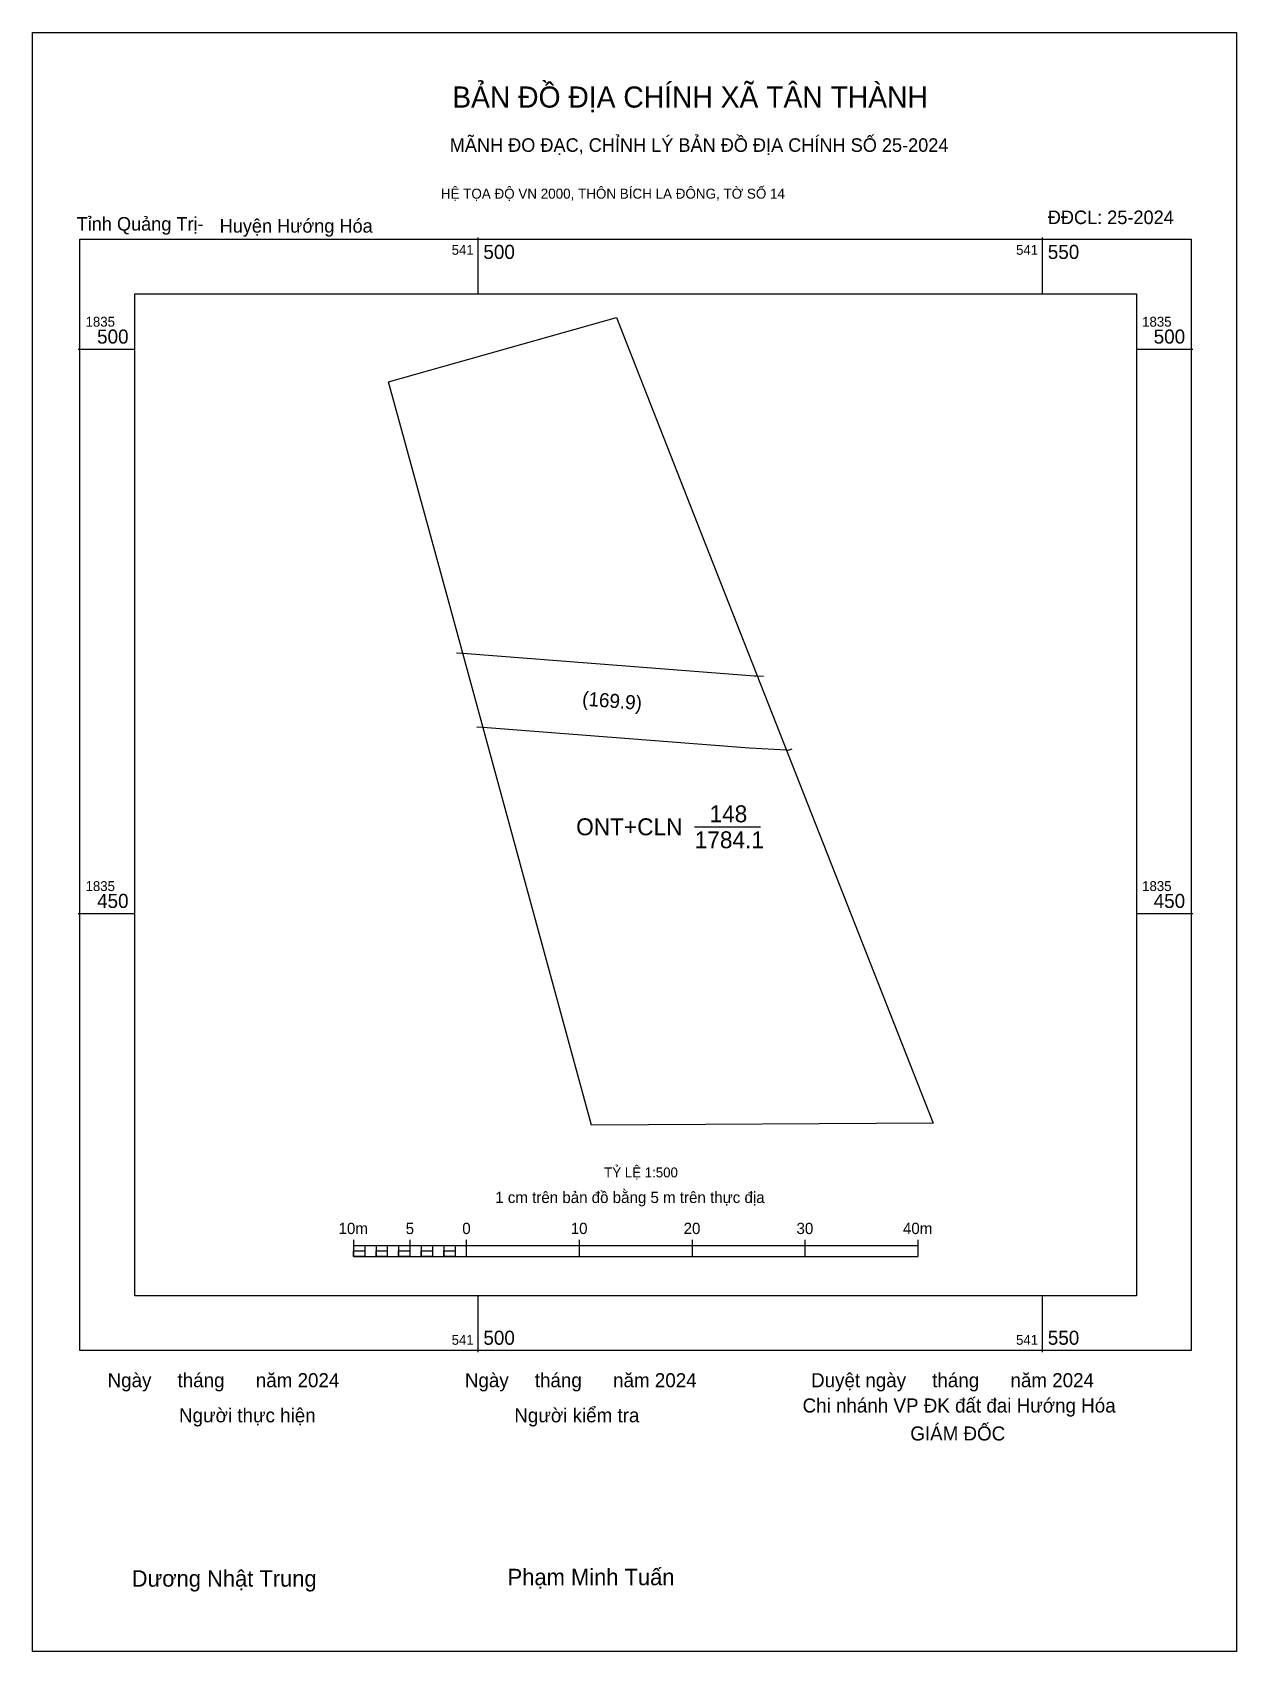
# Model space of a CAD drawing. Extents: x 541461 to 541567, y 1835385 to 1835528.
import ezdxf

# ---------------------------------------------------------------- set-up
doc = ezdxf.new("R2010")
doc.units = 0
for name, color, linetype in [('Level 10', 7, 'Continuous'), ('Level 13', 7, 'Continuous'), ('Level 15', 7, 'Continuous'), ('Level 27', 7, 'Continuous'), ('Level 49', 7, 'Continuous'), ('Level 59', 7, 'Continuous'), ('Level 6', 7, 'Continuous'), ('Level 62', 7, 'Continuous'), ('Level 63', 7, 'Continuous'), ('Level 9', 7, 'Continuous')]:
    doc.layers.add(name, color=color, linetype=linetype)

msp = doc.modelspace()

# ---------------------------------------------------------------- linework, layer by layer
at = {"layer": 'Level 10'}
msp.add_lwpolyline([(541540.36, 1835431.44), (541510.08, 1835431.26), (541497.37, 1835477.82), (541492.11, 1835497.1), (541512.28, 1835502.8), (541519.12, 1835485.41)], close=True, dxfattribs=at)
at = {"layer": 'Level 15'}
msp.add_lwpolyline([(541460.55, 1835528.07), (541567.23, 1835528.07), (541567.23, 1835384.62), (541460.55, 1835384.62)], close=True, dxfattribs=at)
at = {"layer": 'Level 27'}
for p, q in [((541512.28, 1835502.8), (541512.28, 1835502.8)), ((541492.11, 1835497.1), (541492.11, 1835497.1)), ((541510.08, 1835431.26), (541510.08, 1835431.26)), ((541540.36, 1835431.44), (541540.36, 1835431.44))]:
    msp.add_line(p, q, dxfattribs=at)
at = {"layer": 'Level 49'}
msp.add_line((541519.21, 1835457.69), (541525.04, 1835457.69), dxfattribs=at)
at = {"layer": 'Level 59'}
for points in [[(541498.13, 1835473.11), (541498.67, 1835473.07), (541524.53, 1835471.07), (541524.77, 1835471.06), (541525.33, 1835471.03)], [(541499.92, 1835466.56), (541500.46, 1835466.52), (541524.09, 1835464.69), (541527.35, 1835464.5), (541527.5, 1835464.49), (541527.85, 1835464.61)]]:
    msp.add_lwpolyline(points, dxfattribs=at)
at = {"layer": 'Level 62'}
msp.add_lwpolyline([(541469.61, 1835504.9), (541558.36, 1835504.9), (541558.36, 1835416.15), (541469.61, 1835416.15)], close=True, dxfattribs=at)
at = {"layer": 'Level 63'}
for p, q in [((541500, 1835509.9), (541500, 1835504.9)), ((541550, 1835509.9), (541550, 1835504.9)), ((541464.61, 1835500), (541469.61, 1835500)), ((541558.36, 1835500), (541563.36, 1835500)), ((541464.61, 1835450), (541469.61, 1835450)), ((541558.36, 1835450), (541563.36, 1835450)), ((541488.99, 1835421.11), (541488.99, 1835419.61)), ((541493.99, 1835421.11), (541493.99, 1835419.61)), ((541498.99, 1835421.11), (541498.99, 1835419.61)), ((541508.99, 1835421.11), (541508.99, 1835419.61)), ((541518.99, 1835421.11), (541518.99, 1835419.61)), ((541528.99, 1835421.11), (541528.99, 1835419.61)), ((541538.99, 1835421.11), (541538.99, 1835419.61)), ((541488.99, 1835420.61), (541538.99, 1835420.61)), ((541488.99, 1835419.61), (541538.99, 1835419.61)), ((541489.99, 1835420.61), (541489.99, 1835419.61)), ((541490.99, 1835420.61), (541490.99, 1835419.61)), ((541491.99, 1835420.61), (541491.99, 1835419.61)), ((541492.99, 1835420.61), (541492.99, 1835419.61)), ((541493.99, 1835420.61), (541493.99, 1835419.61)), ((541494.99, 1835420.61), (541494.99, 1835419.61)), ((541495.99, 1835420.61), (541495.99, 1835419.61)), ((541496.99, 1835420.61), (541496.99, 1835419.61)), ((541497.99, 1835420.61), (541497.99, 1835419.61)), ((541498.99, 1835420.61), (541498.99, 1835419.61)), ((541500, 1835416.15), (541500, 1835411.15)), ((541550, 1835416.15), (541550, 1835411.15))]:
    msp.add_line(p, q, dxfattribs=at)
for points in [[(541464.76, 1835509.75), (541563.21, 1835509.75), (541563.21, 1835411.3), (541464.76, 1835411.3)], [(541488.99, 1835420.11), (541489.99, 1835420.11), (541489.99, 1835419.61), (541488.99, 1835419.61)], [(541488.99, 1835420.11), (541489.99, 1835420.11), (541489.99, 1835419.61), (541488.99, 1835419.61)], [(541490.99, 1835420.11), (541491.99, 1835420.11), (541491.99, 1835419.61), (541490.99, 1835419.61)], [(541492.99, 1835420.11), (541493.99, 1835420.11), (541493.99, 1835419.61), (541492.99, 1835419.61)], [(541494.99, 1835420.11), (541495.99, 1835420.11), (541495.99, 1835419.61), (541494.99, 1835419.61)], [(541496.99, 1835420.11), (541497.99, 1835420.11), (541497.99, 1835419.61), (541496.99, 1835419.61)]]:
    msp.add_lwpolyline(points, close=True, dxfattribs=at)

# ---------------------------------------------------------------- texts
at = {"layer": 'Level 13'}
for s, p in [('148', (541520.53, 1835458.09)), ('ONT+CLN', (541508.72, 1835456.94)), ('1784.1', (541519.22, 1835455.79))]:
    msp.add_text(s, height=1.5, dxfattribs=at).set_placement(p)
at = {"layer": 'Level 6'}
msp.add_text('TỶ LỆ 1:500', height=0.879, dxfattribs=at).set_placement((541511.2, 1835426.63))
at = {"layer": 'Level 63'}
for s, height, p in [('BẢN ĐỒ ĐỊA CHÍNH XÃ TÂN THÀNH', 1.8718, (541497.74, 1835521.41)), ('MÃNH ĐO ĐẠC, CHỈNH LÝ BẢN ĐỒ ĐỊA CHÍNH SỐ 25-2024', 1.2011, (541497.52, 1835517.49)), ('HỆ TỌA ĐỘ VN 2000, THÔN BÍCH LA ĐÔNG, TỜ SỐ 14', 0.8891, (541496.73, 1835513.34)), ('541', 0.875, (541497.69, 1835508.37)), ('500', 1.25, (541500.5, 1835508)), ('541', 0.875, (541547.69, 1835508.37)), ('550', 1.25, (541550.5, 1835508)), ('1835', 0.875, (541465.26, 1835502)), ('1835', 0.875, (541558.86, 1835502)), ('500', 1.25, (541466.28, 1835500.5)), ('500', 1.25, (541559.88, 1835500.5)), ('1835', 0.875, (541465.26, 1835452)), ('1835', 0.875, (541558.86, 1835452)), ('450', 1.25, (541466.28, 1835450.5)), ('450', 1.25, (541559.88, 1835450.5)), ('1 cm trên bản đồ bằng 5 m trên thực địa', 1, (541501.55, 1835424.36)), ('10m', 1, (541487.67, 1835421.61)), ('5', 1, (541493.62, 1835421.61)), ('0', 1, (541498.63, 1835421.61)), ('10', 1, (541508.24, 1835421.61)), ('20', 1, (541518.24, 1835421.61)), ('30', 1, (541528.24, 1835421.61)), ('40m', 1, (541537.67, 1835421.61)), ('541', 0.875, (541497.69, 1835411.8)), ('500', 1.25, (541500.5, 1835411.8)), ('541', 0.875, (541547.69, 1835411.8)), ('550', 1.25, (541550.5, 1835411.8)), ('Ngày     tháng      năm 2024', 1.2442, (541467.21, 1835408.04)), ('Ngày     tháng      năm 2024', 1.2442, (541498.86, 1835408.04)), ('Duyệt ngày     tháng      năm 2024', 1.2442, (541529.53, 1835408.04)), ('Người kiểm tra', 1.2442, (541503.24, 1835404.93)), ('Chi nhánh VP ĐK đất đai Hướng Hóa', 1.2442, (541528.78, 1835405.8)), ('Người thực hiện', 1.2442, (541473.54, 1835404.93)), ('GIÁM ĐỐC', 1.244, (541538.32, 1835403.32)), ('Phạm Minh Tuấn', 1.4512, (541502.65, 1835390.5)), ('Dương Nhật Trung', 1.4512, (541469.35, 1835390.37))]:
    msp.add_text(s, height=height, dxfattribs=at).set_placement(p)
at = {"layer": 'Level 9'}
for s, p in [('Tỉnh Quảng Trị-', (541464.47, 1835510.51)), ('Huyện Hướng Hóa', (541477.14, 1835510.33)), ('ĐĐCL: 25-2024', (541550.5, 1835511.09))]:
    msp.add_text(s, height=1.2011, dxfattribs=at).set_placement(p)
msp.add_text('(169.9)', height=1.25, rotation=355.5716, dxfattribs=at).set_placement((541509.22, 1835468.44))

doc.saveas('drawing.dxf')
